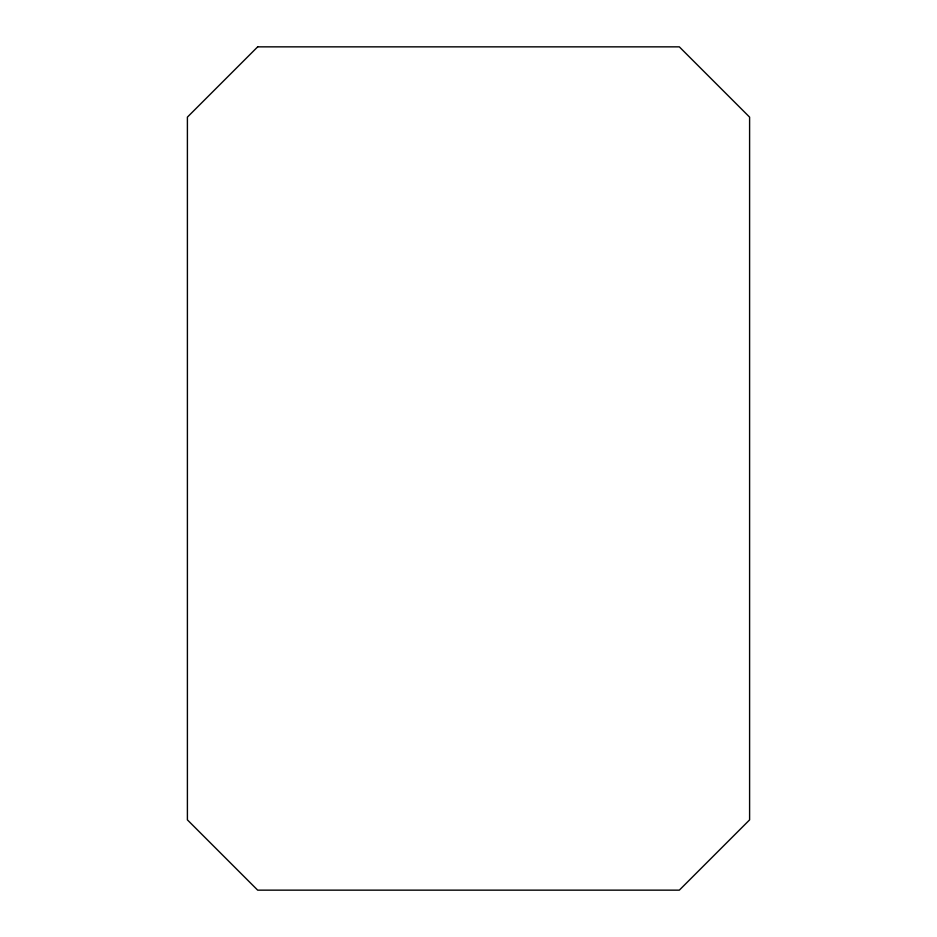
<?xml version="1.0" encoding="UTF-8"?>
<svg xmlns="http://www.w3.org/2000/svg" width="937" height="937" viewBox="0 0 937 937"><rect width="100%" height="100%" fill="white"/><g stroke="black" fill="none" stroke-linecap="round" stroke-linejoin="round"><path stroke-width="1.41" d="M257.675 46.85L187.4 117.125L187.4 819.875L257.675 890.15L679.325 890.15L749.6 819.875L749.6 117.125L679.325 46.85L257.675 46.85"/></g></svg>
